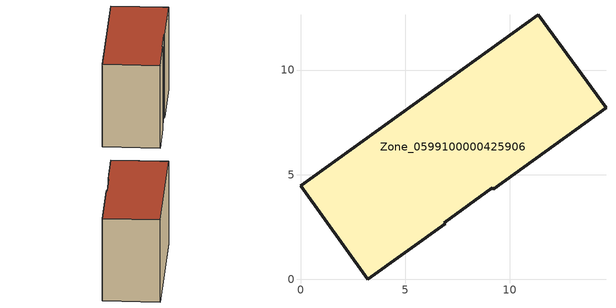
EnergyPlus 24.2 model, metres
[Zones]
Zone_0599100000425906
 floor ground (C_G): 14.58,8.19 9.2,4.31 9.15,4.38 6.86,2.72 6.91,2.66 3.22,0 0,4.47 11.35,12.65 z0
 wall outside (C_F): 9.2,4.31 14.58,8.19 11.35,12.65 0,4.47 3.22,0 6.91,2.66 6.86,2.72 9.15,4.38 9.2,4.31 z0:8.5
 roof outside (C_R): 3.22,0 6.91,2.66 6.86,2.72 9.15,4.38 9.2,4.31 14.58,8.19 11.35,12.65 0,4.47 z8.5
[BUILDING]
Pand.0599100000425906: North Axis=0; Terrain=City; Loads Convergence Tolerance Value=0.04; Temperature Convergence Tolerance Value=0.4; Solar Distribution=FullExterior; Maximum Number of Warmup Days=25; Minimum Number of Warmup Days=1
[Site:Location]
Rotterdam.The.Hague.AP_ZH_NLD Design_Conditions: Latitude=51.96; Longitude=4.45; Time Zone=1; Elevation=-4.5
[SITE:GROUNDTEMPERATURE:BUILDINGSURFACE]
18, 18, 18, 18, 18, 18, 18, 18, 18, 18, 18, 18
[MATERIAL] Thermal Absorptance=0.9; Solar Absorptance=0.7; Visible Absorptance=0.7
Name | Roughness | Thickness | Conductivity | Density | Specific Heat
G.TC.2006-2014 | MediumSmooth | 0.15 | 0.06 | 540 | 1210
F.TC.2006-2014 | Rough | 0.3 | 0.12 | 1920 | 840
R.TC.2006-2014 | MediumRough | 0.2 | 0.08 | 1500 | 1000
[CONSTRUCTION]
C_G: G.TC.2006-2014
C_F: F.TC.2006-2014
C_R: R.TC.2006-2014
[ZONE]
Zone_0599100000425906: Type=1; Multiplier=1; Ceiling Height=Autocalculate; Volume=Autocalculate; Floor Area=autocalculate; Part of Total Floor Area=Yes
[ZONEINFILTRATION:DESIGNFLOWRATE]
Infil_Zone_0599100000425906: Zone or ZoneList or Space or SpaceList=Zone_0599100000425906; Schedule=AlwaysOn; Design Flow Rate Calculation Method=Flow/Area; Flow Rate per Floor Area=0.0015; Constant Term Coefficient=1; Temperature Term Coefficient=0; Velocity Term Coefficient=0; Velocity Squared Term Coefficient=0
[HVACTEMPLATE:ZONE:IDEALLOADSAIRSYSTEM]
Zone_0599100000425906: Maximum Heating Supply Air Temperature=50; Minimum Cooling Supply Air Temperature=13; Maximum Heating Supply Air Humidity Ratio=0.0156; Minimum Cooling Supply Air Humidity Ratio=0.0077; Heating Limit=NoLimit; Cooling Limit=NoLimit; Dehumidification Control Type=ConstantSensibleHeatRatio; Cooling Sensible Heat Ratio=0.7; Dehumidification Setpoint=60; Humidification Control Type=None; Humidification Setpoint=30; Outdoor Air Method=None; Outdoor Air Flow Rate per Person=0.00944; Outdoor Air Flow Rate per Zone Floor Area=0; Outdoor Air Flow Rate per Zone=0; Demand Controlled Ventilation Type=None; Outdoor Air Economizer Type=NoEconomizer; Heat Recovery Type=None; Sensible Heat Recovery Effectiveness=0.7; Latent Heat Recovery Effectiveness=0.65
[ZONECONTROL:THERMOSTAT]
ThermostatControl_Zone_0599100000425906: Zone or ZoneList=Zone_0599100000425906; Control Type Schedule=DualSetpointControlType; Control 1=Thermostat_Zone_0599100000425906; Temperature Difference Between Cutout And Setpoint=0
[THERMOSTATSETPOINT:DUALSETPOINT]
Thermostat_Zone_0599100000425906: Heating Setpoint Temperature Schedule=HeatingSetpoint_Zone_0599100000425906; Cooling Setpoint Temperature Schedule=CoolingSetpoint_Zone_0599100000425906
[SCHEDULE:COMPACT]
HeatingSetpoint_Zone_0599100000425906: Through: 12/31, For: AllDays, Until: 24:00, 21
CoolingSetpoint_Zone_0599100000425906: Through: 12/31, For: AllDays, Until: 24:00, 24
DualSetpointControlType: Through: 12/31, For: AllDays, Until: 24:00, 4
AlwaysOn: Through: 12/31, For: AllDays, Until: 24:00, 1
